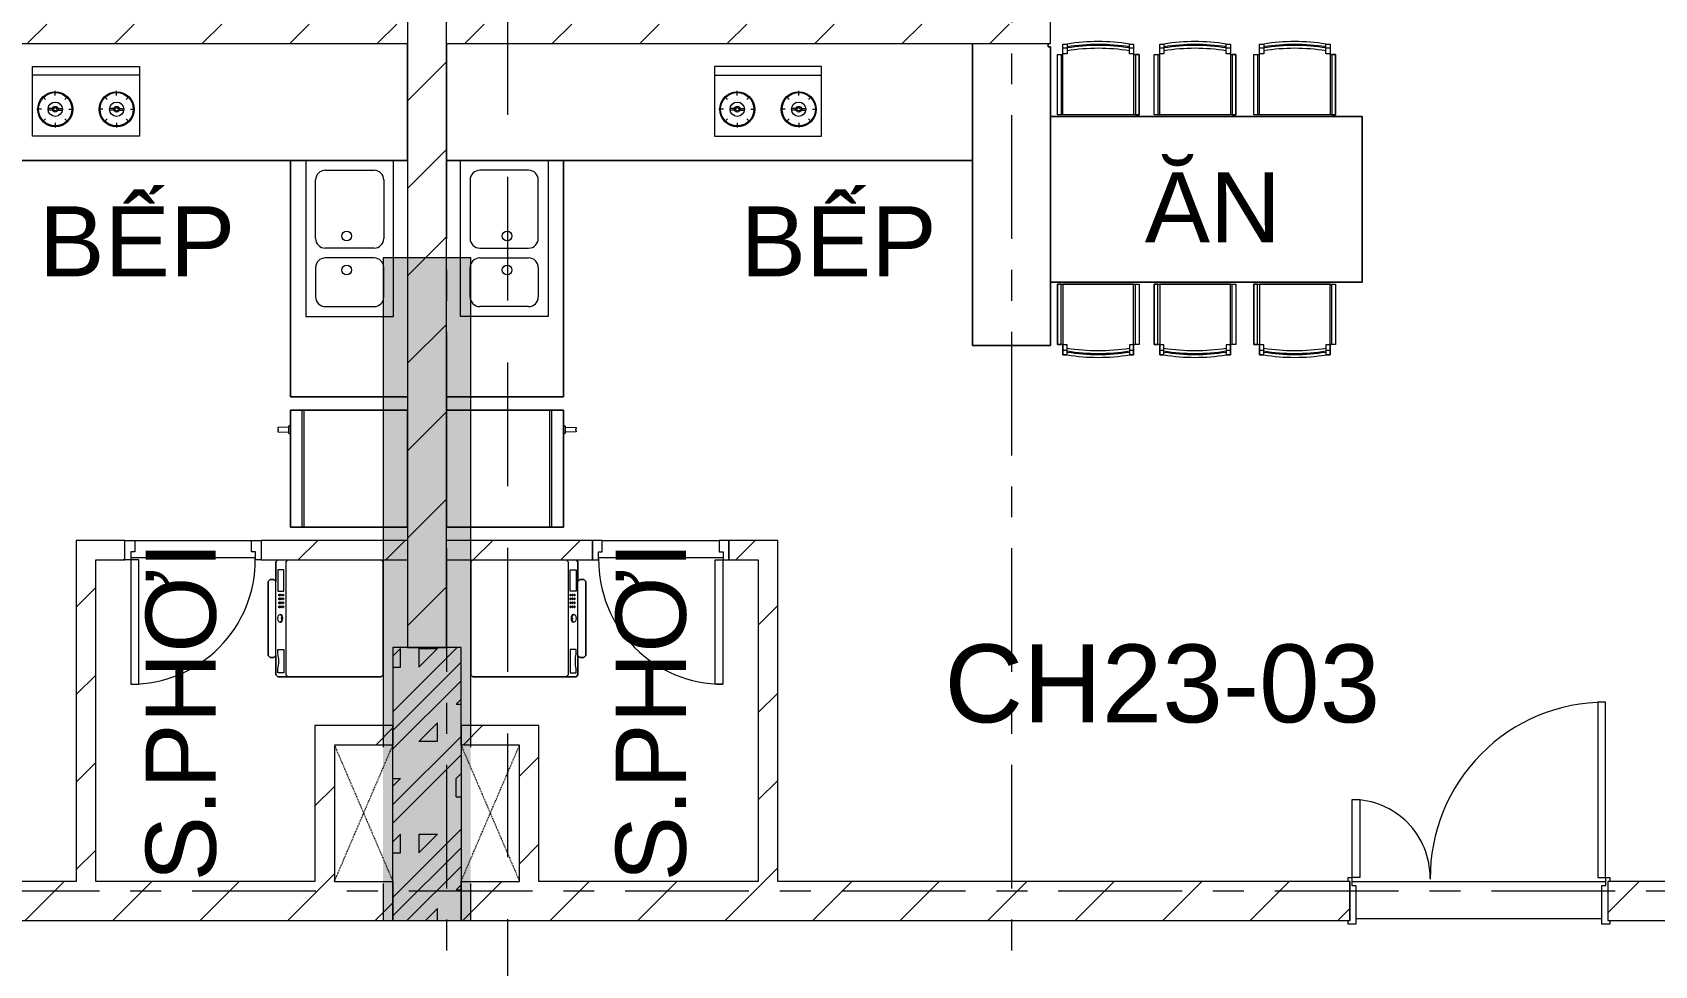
# Model space of a CAD drawing. Header units: millimetres. Extents: x -20144 to 117103, y -11426 to 48263.
# Drawn here: x 85876 to 94200, y 32568 to 37357 of the extents above; entities that cross this region are included whole.
import ezdxf

# ---------------------------------------------------------------- set-up
doc = ezdxf.new("R2010")
doc.units = ezdxf.units.MM
for name, pattern in [('Dash_2_', [6.35, 3.175, -3.175]), ('Grid Line', [22.225, 12.7, -3.175, 3.175, -3.175]), ('HIDDEN2', [4.7625, 3.175, -1.5875])]:
    doc.linetypes.add(name, pattern=pattern)
for name, color, linetype, lineweight in [('A-DETL-GENF', 31, 'Continuous', 5), ('A-DETL-GENF-HDLN', 161, 'Dash_2_', 5), ('CHU', 181, 'Continuous', 5), ('CUA', 31, 'Continuous', 9), ('HATCH-TUONG', 152, 'Continuous', 9), ('KI-HIEU-1', 151, 'Continuous', 9), ('NET CAT', 3, 'Continuous', 5), ('NET-CAT', 3, 'Continuous', 9), ('NET-THAY', 2, 'Continuous', 15), ('THIET BI', 44, 'Continuous', 5), ('TRUC', 225, 'Continuous', 5)]:
    doc.layers.add(name, color=color, linetype=linetype, lineweight=lineweight)
doc.styles.add('Arial_4', font='arial.ttf', dxfattribs={"height": 360})
doc.styles.add('Arial_5', font='arial.ttf', dxfattribs={"height": 400})
pattern_1 = [(45, (71000, 0), (-224.5064, 224.5064), [])]

# ---------------------------------------------------------------- blocks, each defined once
blk = doc.blocks.new('ALC1807-ASCENT PLAZA-KET CAU 1_rvt-1-MẶT BẰNG TẦNG 5 ĐẾN TẦNG 22')
at = {"layer": 'NET CAT'}
blk.add_hatch(color=7, dxfattribs=at).paths.add_polyline_path([(17125.5, 32799.9), (17125.5, 36199.9), (16675.5, 36199.9), (16675.5, 32799.9), (16730.1, 32799.9)], flags=0)
at = {"layer": 'NET CAT', "color": 90, "lineweight": 13}
for p, q in [((17125.5, 36199.9), (16675.5, 36199.9)), ((16675.5, 36199.9), (16675.5, 33689.9)), ((17125.5, 33689.9), (17125.5, 36199.9)), ((16675.5, 32989.9), (16675.5, 32799.9)), ((17125.5, 32799.9), (17125.5, 32989.9)), ((16675.5, 32799.9), (17125.5, 32799.9))]:
    blk.add_line(p, q, dxfattribs=at)
blk = doc.blocks.new('CUA WC - Type 1-374201-MẶT BẰNG TẦNG 23')
at = {"layer": 'CUA', "lineweight": 5}
for p, q in [((-248.5, -52.3), (-248.5, 47.7)), ((-248.5, 47.7), (-198.5, 47.7)), ((-198.5, 47.7), (-198.5, -11.3)), ((401.5, 47.7), (451.5, 47.7)), ((401.5, -11.3), (401.5, 47.7)), ((451.5, 47.7), (451.5, -52.3)), ((-218.5, -52.3), (-248.5, -52.3)), ((-218.5, -11.3), (-218.5, -52.3)), ((-198.5, -11.3), (-218.5, -11.3)), ((421.5, -11.3), (401.5, -11.3)), ((421.5, -52.3), (421.5, -11.3)), ((451.5, -52.3), (421.5, -52.3))]:
    blk.add_line(p, q, dxfattribs=at)
at = {"layer": 'CUA'}
for p, q in [((-177.5, -52.3), (-217.5, -52.3)), ((-217.5, -52.3), (-217.5, -690.3)), ((-177.5, -690.3), (-177.5, -52.3)), ((-217.5, -690.3), (-177.5, -690.3))]:
    blk.add_line(p, q, dxfattribs=at)
at = {"layer": 'CUA', "lineweight": 5}
blk.add_arc((-217.5, -52.3), 638, 270, 0.5, dxfattribs=at)
blk = doc.blocks.new('X-BEP - X-BEP-626359-MẶT BẰNG TẦNG 23')
at = {"layer": 'THIET BI'}
for p, q in [((0, -0.1), (0, -600)), ((0, -600), (0, -0.1)), ((2700, -600), (2700, -0.1)), ((2700, -0.1), (2700, -600)), ((775.5, -117.4), (1324.5, -117.4)), ((775.5, -475.7), (775.5, -117.4)), ((1324.5, -162.4), (775.5, -162.4)), ((1324.5, -117.4), (1324.5, -475.7)), ((892.3, -266.8), (892.3, -243.3)), ((1207.7, -266.8), (1207.7, -243.3)), ((842.7, -287.3), (826.1, -270.7)), ((878.1, -332.9), (855.6, -332.9)), ((906.4, -332.9), (928.9, -332.9)), ((941.9, -287.3), (958.5, -270.7)), ((1158.1, -287.3), (1141.5, -270.7)), ((1193.6, -332.9), (1171.1, -332.9)), ((1221.9, -332.9), (1244.4, -332.9)), ((1257.3, -287.3), (1273.9, -270.7)), ((822.1, -336.9), (798.7, -336.9)), ((842.7, -386.6), (826.1, -403.1)), ((878.1, -341), (855.6, -341)), ((892.3, -407.1), (892.3, -430.5)), ((906.4, -341), (928.9, -341)), ((941.9, -386.6), (958.5, -403.1)), ((962.5, -336.9), (985.9, -336.9)), ((1137.5, -336.9), (1114.1, -336.9)), ((1158.1, -386.6), (1141.5, -403.1)), ((1193.6, -341), (1171.1, -341)), ((1207.7, -407.1), (1207.7, -430.5)), ((1221.9, -341), (1244.4, -341)), ((1257.3, -386.6), (1273.9, -403.1)), ((1277.9, -336.9), (1301.3, -336.9)), ((1324.5, -475.7), (775.5, -475.7)), ((0, -600), (2700, -600)), ((2700, -600), (0, -600))]:
    blk.add_line(p, q, dxfattribs=at)
for centre, radius in [((892.3, -336.9), 90), ((1207.7, -336.9), 90), ((892.3, -336.9), 85.5), ((892.3, -336.9), 36.9), ((892.3, -336.9), 14.7), ((892.3, -336.9), 8.24), ((1207.7, -336.9), 85.5), ((1207.7, -336.9), 36.9), ((1207.7, -336.9), 14.7), ((1207.7, -336.9), 8.24)]:
    blk.add_circle(centre, radius, dxfattribs=at)
blk = doc.blocks.new('X-BEP - X-BEP-626360-MẶT BẰNG TẦNG 23')
at = {"layer": 'THIET BI'}
for p, q in [((0, 0), (0, -600)), ((0, -600), (0, 0)), ((1213.2, -600), (1213.2, 0)), ((1213.2, 0), (1213.2, -600)), ((0, -71.5), (0, -521.5)), ((800, -71.5), (0, -71.5)), ((800, -521.5), (800, -71.5)), ((100, -121.5), (400, -121.5)), ((700, -121.5), (550, -121.5)), ((50, -421.5), (50, -171.5)), ((450, -171.5), (450, -421.5)), ((500, -171.5), (500, -421.5)), ((750, -421.5), (750, -171.5)), ((400, -471.5), (100, -471.5)), ((550, -471.5), (700, -471.5)), ((0, -521.5), (800, -521.5)), ((0, -600), (1213.2, -600)), ((1213.2, -600), (0, -600))]:
    blk.add_line(p, q, dxfattribs=at)
for centre in [(387.5, -311.5), (562.5, -311.5)]:
    blk.add_circle(centre, 25, dxfattribs=at)
for centre, start, end in [((100, -171.5), 90, 180), ((400, -171.5), 360, 90), ((550, -171.5), 90, 180), ((700, -171.5), 360, 90), ((100, -421.5), 180, 270), ((400, -421.5), 270, 0), ((550, -421.5), 180, 270), ((700, -421.5), 270, 0)]:
    blk.add_arc(centre, 50, start, end, dxfattribs=at)
blk = doc.blocks.new('X-TU LANH - X-TU LANH-V77-MẶT BẰNG TẦNG 23')
at = {"layer": 'THIET BI'}
for p, q in [((300, 0), (-300, 0)), ((-300, 0), (-300, -600)), ((-300, -600), (-300, 0)), ((-300, 0), (300, 0)), ((300, -600), (300, 0)), ((300, 0), (300, -600)), ((300, -530), (-300, -530)), ((300, -540), (-300, -540)), ((-300, -600), (300, -600)), ((300, -600), (-300, -600)), ((-222.5, -600), (-217.5, -610)), ((-217.5, -610), (-182.5, -610)), ((-212.5, -610), (-210.5, -665)), ((-210.5, -665), (-205.2, -665)), ((-194.8, -665), (-189.5, -665)), ((-189.5, -665), (-187.5, -610)), ((-182.5, -610), (-177.5, -600))]:
    blk.add_line(p, q, dxfattribs=at)
blk.add_arc((-200, -667.2), 5.66, 22.40182, 157.59821, dxfattribs=at)
blk = doc.blocks.new('X-MAY GIAT - X-MAY GIAT-V92-MẶT BẰNG TẦNG 23')
at = {"layer": 'THIET BI'}
for p, q in [((-290, 0), (-300, -10)), ((-300, -10), (-290, 0)), ((290, 0), (-290, 0)), ((-290, 0), (290, 0)), ((300, -10), (290, 0)), ((290, 0), (300, -10)), ((300, -540), (300, -10)), ((300, -10), (300, -540)), ((-300, -490), (-290, -500)), ((290, -500), (300, -490)), ((-300, -540), (-290, -550)), ((-290, -550), (-300, -540)), ((-290, -500), (290, -500)), ((-290, -550), (-190, -550)), ((-190, -550), (-290, -550)), ((-250, -510), (-250, -540)), ((-140, -510), (-250, -510)), ((-250, -540), (-140, -540)), ((-190, -550), (-200, -560)), ((-200, -560), (-190, -550)), ((-200, -560), (-200, -580)), ((-200, -580), (-200, -560)), ((-200, -580), (-190, -590)), ((-190, -590), (-200, -580)), ((190, -550), (-190, -550)), ((-140, -540), (-140, -510)), ((-20, -530), (-20, -525)), ((0, -520), (0, -525)), ((20, -530), (20, -525)), ((160, -510), (280, -510)), ((160, -540), (160, -510)), ((180, -540), (160, -540)), ((200, -560), (190, -550)), ((190, -550), (290, -550)), ((190, -550), (200, -560)), ((290, -550), (190, -550)), ((190, -590), (200, -580)), ((200, -580), (190, -590)), ((200, -580), (200, -560)), ((200, -560), (200, -580)), ((280, -540), (260, -540)), ((280, -510), (280, -540)), ((290, -550), (300, -540)), ((300, -540), (290, -550)), ((-190, -590), (190, -590)), ((190, -590), (-190, -590))]:
    blk.add_line(p, q, dxfattribs=at)
blk.add_arc((220, -697.5), 162.5, 75.74997, 104.25003, dxfattribs=at)
for centre, major_axis in [((-120, -512.5), (5, 0)), ((-120, -522.5), (5, 0)), ((-120, -532.5), (5, 0)), ((-100, -512.5), (5, 0)), ((-100, -522.5), (5, 0)), ((-100, -532.5), (5, 0)), ((-80, -512.5), (5, 0)), ((-80, -522.5), (5, 0)), ((-80, -532.5), (5, 0)), ((-60, -512.5), (-5, 0)), ((-60, -522.5), (-5, 0)), ((-60, -532.5), (-5, 0)), ((0, -530), (-20, 0))]:
    blk.add_ellipse(centre, major_axis=major_axis, ratio=0.5, dxfattribs=at)
blk.add_ellipse((0, -525), major_axis=(-20, 0), ratio=0.5, start_param=3.141593, end_param=6.283185, dxfattribs=at)
blk = doc.blocks.new('CUA VAO CAN HO_0001 - Type 1-434610-MẶT BẰNG TẦNG 23')
at = {"layer": 'CUA', "lineweight": 5}
for p, q in [((-570, 97.7), (-570, 117.7)), ((-570, 117.7), (-530, 117.7)), ((-560, 97.7), (-570, 97.7)), ((-560, -102.3), (-560, 97.7)), ((-530, 117.7), (-530, -81.3)), ((733, 117.7), (773, 117.7)), ((733, -81.3), (733, 117.7)), ((763, 97.7), (763, -102.3)), ((773, 97.7), (763, 97.7)), ((773, 117.7), (773, 97.7)), ((-550, -81.3), (-550, -122.3)), ((-530, -81.3), (-550, -81.3)), ((753, -81.3), (733, -81.3)), ((753, -122.3), (753, -81.3)), ((-570, -102.3), (-560, -102.3)), ((-570, -122.3), (-570, -102.3)), ((-550, -122.3), (-570, -122.3)), ((773, -122.3), (753, -122.3)), ((763, -102.3), (773, -102.3)), ((773, -102.3), (773, -122.3))]:
    blk.add_line(p, q, dxfattribs=at)
at = {"layer": 'CUA'}
for p, q in [((-509, -122.3), (-549, -122.3)), ((-549, -122.3), (-549, -1022.3)), ((-509, -1022.3), (-509, -122.3)), ((712, -122.3), (752, -122.3)), ((712, -522.3), (712, -122.3)), ((752, -122.3), (752, -522.3)), ((752, -522.3), (712, -522.3)), ((-549, -1022.3), (-509, -1022.3))]:
    blk.add_line(p, q, dxfattribs=at)
at = {"layer": 'CUA', "lineweight": 5}
for centre, radius, start, end in [((-549, -122.3), 900, 270, 0.5), ((752, -122.3), 400, 179.5, 270)]:
    blk.add_arc(centre, radius, start, end, dxfattribs=at)
blk = doc.blocks.new('CUA WC - Type 1-374153-MẶT BẰNG TẦNG 23')
at = {"layer": 'CUA'}
for p, q in [((-217.5, 690.3), (-177.5, 690.3)), ((-217.5, 52.3), (-217.5, 690.3)), ((-177.5, 690.3), (-177.5, 52.3)), ((-177.5, 52.3), (-217.5, 52.3))]:
    blk.add_line(p, q, dxfattribs=at)
at = {"layer": 'CUA', "lineweight": 5}
for p, q in [((-218.5, 52.3), (-248.5, 52.3)), ((-248.5, 52.3), (-248.5, -47.7)), ((-218.5, 11.3), (-218.5, 52.3)), ((-198.5, 11.3), (-218.5, 11.3)), ((-198.5, -47.7), (-198.5, 11.3)), ((421.5, 11.3), (401.5, 11.3)), ((401.5, 11.3), (401.5, -47.7)), ((451.5, 52.3), (421.5, 52.3)), ((421.5, 52.3), (421.5, 11.3)), ((451.5, -47.7), (451.5, 52.3)), ((-248.5, -47.7), (-198.5, -47.7)), ((401.5, -47.7), (451.5, -47.7))]:
    blk.add_line(p, q, dxfattribs=at)
blk.add_arc((-217.5, 52.3), 638, 359.5, 90, dxfattribs=at)
blk = doc.blocks.new('X-BAN AN 4 GHE - X-BAN AN 4 GHE 2-V95-MẶT BẰNG TẦNG 23')
at = {"layer": 'THIET BI'}
for p, q in [((136.9, 1168.5), (165.2, 1168.5)), ((136.9, 860), (136.9, 1168.5)), ((136.9, 1168.5), (155.8, 1168.5)), ((136.9, 860), (136.9, 1168.5)), ((155.8, 1168.5), (155.8, 860)), ((165.2, 1222.7), (187, 1222.7)), ((165.2, 1168.5), (165.2, 1222.7)), ((165.2, 1222.7), (165.2, 860)), ((187, 1222.7), (165.2, 1222.7)), ((165.2, 1200.9), (187, 1200.9)), ((165.2, 1171.9), (187, 1171.9)), ((187, 1187.9), (187, 1222.7)), ((187, 1171.9), (187, 1187.9)), ((506.1, 1222.7), (527.9, 1222.7)), ((506.1, 1222.7), (506.1, 1187.9)), ((527.9, 1222.7), (506.1, 1222.7)), ((506.1, 1200.9), (527.9, 1200.9)), ((506.1, 1187.9), (506.1, 1171.9)), ((506.1, 1171.9), (527.9, 1171.9)), ((527.9, 1222.7), (527.9, 1168.5)), ((527.9, 860), (527.9, 1222.7)), ((527.9, 1168.5), (556.2, 1168.5)), ((537.3, 1168.5), (537.3, 860)), ((556.2, 1168.5), (537.3, 1168.5)), ((556.2, 1168.5), (556.2, 860)), ((556.2, 860), (556.2, 1168.5)), ((648.5, 860), (648.5, 1168.5)), ((648.5, 1168.5), (676.8, 1168.5)), ((648.5, 1168.5), (667.4, 1168.5)), ((648.5, 860), (648.5, 1168.5)), ((667.4, 1168.5), (667.4, 860)), ((676.8, 1222.7), (698.6, 1222.7)), ((676.8, 1168.5), (676.8, 1222.7)), ((676.8, 1222.7), (676.8, 860)), ((698.6, 1222.7), (676.8, 1222.7)), ((676.8, 1200.9), (698.6, 1200.9)), ((676.8, 1171.9), (698.6, 1171.9)), ((698.6, 1187.9), (698.6, 1222.7)), ((698.6, 1171.9), (698.6, 1187.9)), ((1017.7, 1222.7), (1039.5, 1222.7)), ((1017.7, 1222.7), (1017.7, 1187.9)), ((1039.5, 1222.7), (1017.7, 1222.7)), ((1017.7, 1200.9), (1039.5, 1200.9)), ((1017.7, 1187.9), (1017.7, 1171.9)), ((1017.7, 1171.9), (1039.5, 1171.9)), ((1039.5, 1222.7), (1039.5, 1168.5)), ((1039.5, 860), (1039.5, 1222.7)), ((1039.5, 1168.5), (1067.8, 1168.5)), ((1048.9, 1168.5), (1048.9, 860)), ((1067.8, 1168.5), (1048.9, 1168.5)), ((1067.8, 1168.5), (1067.8, 860)), ((1067.8, 860), (1067.8, 1168.5)), ((1145.3, 860), (1145.3, 1168.5)), ((1145.3, 1168.5), (1173.7, 1168.5)), ((1145.3, 1168.5), (1164.2, 1168.5)), ((1145.3, 860), (1145.3, 1168.5)), ((1164.2, 1168.5), (1164.2, 860)), ((1173.7, 1222.7), (1195.4, 1222.7)), ((1173.7, 1168.5), (1173.7, 1222.7)), ((1173.7, 1222.7), (1173.7, 860)), ((1195.4, 1222.7), (1173.7, 1222.7)), ((1173.7, 1200.9), (1195.4, 1200.9)), ((1173.7, 1171.9), (1195.4, 1171.9)), ((1195.4, 1187.9), (1195.4, 1222.7)), ((1195.4, 1171.9), (1195.4, 1187.9)), ((1514.6, 1222.7), (1536.3, 1222.7)), ((1514.6, 1222.7), (1514.6, 1187.9)), ((1536.3, 1222.7), (1514.6, 1222.7)), ((1514.6, 1200.9), (1536.3, 1200.9)), ((1514.6, 1187.9), (1514.6, 1171.9)), ((1514.6, 1171.9), (1536.3, 1171.9)), ((1536.3, 1222.7), (1536.3, 1168.5)), ((1536.3, 860), (1536.3, 1222.7)), ((1536.3, 1168.5), (1564.7, 1168.5)), ((1545.8, 1168.5), (1545.8, 860)), ((1564.7, 1168.5), (1545.8, 1168.5)), ((1564.7, 1168.5), (1564.7, 860)), ((1564.7, 860), (1564.7, 1168.5)), ((0, 850), (1600, 850)), ((0, 0), (0, 850)), ((1600, 850), (0, 850)), ((0, 850), (0, 0)), ((556.2, 860), (136.9, 860)), ((155.8, 860), (136.9, 860)), ((165.2, 860), (527.9, 860)), ((537.3, 860), (556.2, 860)), ((1067.8, 860), (648.5, 860)), ((667.4, 860), (648.5, 860)), ((676.8, 860), (1039.5, 860)), ((1048.9, 860), (1067.8, 860)), ((1564.7, 860), (1145.3, 860)), ((1164.2, 860), (1145.3, 860)), ((1173.7, 860), (1536.3, 860)), ((1545.8, 860), (1564.7, 860)), ((1600, 850), (1600, 0)), ((1600, 0), (1600, 850)), ((1600, 0), (0, 0)), ((0, 0), (1600, 0)), ((136.9, -10), (556.2, -10)), ((136.9, -318.5), (136.9, -10)), ((155.8, -10), (136.9, -10)), ((136.9, -10), (136.9, -318.5)), ((155.8, -318.5), (155.8, -10)), ((165.2, -10), (527.9, -10)), ((165.2, -372.7), (165.2, -10)), ((527.9, -10), (527.9, -372.7)), ((537.3, -10), (556.2, -10)), ((537.3, -318.5), (537.3, -10)), ((556.2, -10), (556.2, -318.5)), ((556.2, -10), (556.2, -318.5)), ((648.5, -10), (1067.8, -10)), ((648.5, -318.5), (648.5, -10)), ((667.4, -10), (648.5, -10)), ((648.5, -10), (648.5, -318.5)), ((667.4, -318.5), (667.4, -10)), ((676.8, -10), (1039.5, -10)), ((676.8, -372.7), (676.8, -10)), ((1039.5, -10), (1039.5, -372.7)), ((1048.9, -10), (1067.8, -10)), ((1048.9, -318.5), (1048.9, -10)), ((1067.8, -10), (1067.8, -318.5)), ((1067.8, -10), (1067.8, -318.5)), ((1145.3, -10), (1564.7, -10)), ((1145.3, -318.5), (1145.3, -10)), ((1145.3, -10), (1145.3, -318.5)), ((1164.2, -10), (1145.3, -10)), ((1164.2, -318.5), (1164.2, -10)), ((1173.7, -10), (1536.3, -10)), ((1173.7, -372.7), (1173.7, -10)), ((1536.3, -10), (1536.3, -372.7)), ((1545.8, -10), (1564.7, -10)), ((1545.8, -318.5), (1545.8, -10)), ((1564.7, -10), (1564.7, -318.5)), ((1564.7, -10), (1564.7, -318.5)), ((165.2, -318.5), (136.9, -318.5)), ((136.9, -318.5), (155.8, -318.5)), ((165.2, -372.7), (165.2, -318.5)), ((165.2, -321.9), (187, -321.9)), ((187, -321.9), (187, -337.9)), ((506.1, -321.9), (527.9, -321.9)), ((506.1, -337.9), (506.1, -321.9)), ((527.9, -318.5), (527.9, -372.7)), ((556.2, -318.5), (527.9, -318.5)), ((556.2, -318.5), (537.3, -318.5)), ((676.8, -318.5), (648.5, -318.5)), ((648.5, -318.5), (667.4, -318.5)), ((676.8, -372.7), (676.8, -318.5)), ((676.8, -321.9), (698.6, -321.9)), ((698.6, -321.9), (698.6, -337.9)), ((1017.7, -321.9), (1039.5, -321.9)), ((1017.7, -337.9), (1017.7, -321.9)), ((1039.5, -318.5), (1039.5, -372.7)), ((1067.8, -318.5), (1039.5, -318.5)), ((1067.8, -318.5), (1048.9, -318.5)), ((1173.7, -318.5), (1145.3, -318.5)), ((1145.3, -318.5), (1164.2, -318.5)), ((1173.7, -372.7), (1173.7, -318.5)), ((1173.7, -321.9), (1195.4, -321.9)), ((1195.4, -321.9), (1195.4, -337.9)), ((1514.6, -321.9), (1536.3, -321.9)), ((1514.6, -337.9), (1514.6, -321.9)), ((1536.3, -318.5), (1536.3, -372.7)), ((1564.7, -318.5), (1536.3, -318.5)), ((1564.7, -318.5), (1545.8, -318.5)), ((165.2, -350.9), (187, -350.9)), ((187, -372.7), (165.2, -372.7)), ((187, -372.7), (165.2, -372.7)), ((187, -337.9), (187, -372.7)), ((506.1, -372.7), (506.1, -337.9)), ((506.1, -350.9), (527.9, -350.9)), ((527.9, -372.7), (506.1, -372.7)), ((527.9, -372.7), (506.1, -372.7)), ((676.8, -350.9), (698.6, -350.9)), ((698.6, -372.7), (676.8, -372.7)), ((698.6, -372.7), (676.8, -372.7)), ((698.6, -337.9), (698.6, -372.7)), ((1017.7, -372.7), (1017.7, -337.9)), ((1017.7, -350.9), (1039.5, -350.9)), ((1039.5, -372.7), (1017.7, -372.7)), ((1039.5, -372.7), (1017.7, -372.7)), ((1173.7, -350.9), (1195.4, -350.9)), ((1195.4, -372.7), (1173.7, -372.7)), ((1195.4, -372.7), (1173.7, -372.7)), ((1195.4, -337.9), (1195.4, -372.7)), ((1514.6, -372.7), (1514.6, -337.9)), ((1514.6, -350.9), (1536.3, -350.9)), ((1536.3, -372.7), (1514.6, -372.7)), ((1536.3, -372.7), (1514.6, -372.7))]:
    blk.add_line(p, q, dxfattribs=at)
for centre, radius, start, end in [((346.5, 221.9), 1013.4, 80.94073, 99.05927), ((346.5, 221.9), 1013.4, 80.94073, 99.05927), ((346.5, 221.9), 998.9, 80.80804, 99.19196), ((346.5, 201.8), 1013.4, 80.94073, 99.05927), ((346.5, 201.8), 998.9, 80.80804, 99.19196), ((858.1, 221.9), 1013.4, 80.94073, 99.05927), ((858.1, 221.9), 1013.4, 80.94073, 99.05927), ((858.1, 221.9), 998.9, 80.80804, 99.19196), ((858.1, 201.8), 1013.4, 80.94073, 99.05927), ((858.1, 201.8), 998.9, 80.80804, 99.19196), ((1355, 221.9), 1013.4, 80.94073, 99.05927), ((1355, 221.9), 1013.4, 80.94073, 99.05927), ((1355, 221.9), 998.9, 80.80804, 99.19196), ((1355, 201.8), 1013.4, 80.94073, 99.05927), ((1355, 201.8), 998.9, 80.80804, 99.19196), ((346.5, 648.2), 998.9, 260.80804, 279.19196), ((346.5, 648.2), 1013.4, 260.94073, 279.05927), ((346.5, 628.1), 998.9, 260.80804, 279.19196), ((346.5, 628.1), 1013.4, 260.94073, 279.05927), ((346.5, 628.1), 1013.4, 260.94073, 279.05927), ((858.1, 648.2), 998.9, 260.80804, 279.19196), ((858.1, 648.2), 1013.4, 260.94073, 279.05927), ((858.1, 628.1), 998.9, 260.80804, 279.19196), ((858.1, 628.1), 1013.4, 260.94073, 279.05927), ((858.1, 628.1), 1013.4, 260.94073, 279.05927), ((1355, 648.2), 998.9, 260.80804, 279.19196), ((1355, 648.2), 1013.4, 260.94073, 279.05927), ((1355, 628.1), 998.9, 260.80804, 279.19196), ((1355, 628.1), 1013.4, 260.94073, 279.05927), ((1355, 628.1), 1013.4, 260.94073, 279.05927)]:
    blk.add_arc(centre, radius, start, end, dxfattribs=at)
blk = doc.blocks.new('X-BEP - X-BEP-629880-MẶT BẰNG TẦNG 23')
at = {"layer": 'THIET BI'}
for p, q in [((0, 600), (2700, 600)), ((0, 0.1), (0, 600)), ((0, 600), (0, 0.1)), ((2700, 600), (0, 600)), ((2700, 600), (2700, 0.1)), ((2700, 0.1), (2700, 600)), ((775.5, 475.7), (775.5, 117.4)), ((1324.5, 475.7), (775.5, 475.7)), ((892.3, 407.1), (892.3, 430.5)), ((1207.7, 407.1), (1207.7, 430.5)), ((1324.5, 117.4), (1324.5, 475.7)), ((822.1, 336.9), (798.7, 336.9)), ((842.7, 386.6), (826.1, 403.1)), ((878.1, 341), (855.6, 341)), ((906.4, 341), (928.9, 341)), ((941.9, 386.6), (958.5, 403.1)), ((962.5, 336.9), (985.9, 336.9)), ((1137.5, 336.9), (1114.1, 336.9)), ((1158.1, 386.6), (1141.5, 403.1)), ((1193.6, 341), (1171.1, 341)), ((1221.9, 341), (1244.4, 341)), ((1257.3, 386.6), (1273.9, 403.1)), ((1277.9, 336.9), (1301.3, 336.9)), ((842.7, 287.3), (826.1, 270.7)), ((878.1, 332.9), (855.6, 332.9)), ((892.3, 266.8), (892.3, 243.3)), ((906.4, 332.9), (928.9, 332.9)), ((941.9, 287.3), (958.5, 270.7)), ((1158.1, 287.3), (1141.5, 270.7)), ((1193.6, 332.9), (1171.1, 332.9)), ((1207.7, 266.8), (1207.7, 243.3)), ((1221.9, 332.9), (1244.4, 332.9)), ((1257.3, 287.3), (1273.9, 270.7)), ((1324.5, 162.4), (775.5, 162.4)), ((775.5, 117.4), (1324.5, 117.4))]:
    blk.add_line(p, q, dxfattribs=at)
for centre, radius in [((892.3, 336.9), 90), ((892.3, 336.9), 85.5), ((1207.7, 336.9), 90), ((1207.7, 336.9), 85.5), ((892.3, 336.9), 36.9), ((892.3, 336.9), 14.7), ((892.3, 336.9), 8.24), ((1207.7, 336.9), 36.9), ((1207.7, 336.9), 14.7), ((1207.7, 336.9), 8.24)]:
    blk.add_circle(centre, radius, dxfattribs=at)
blk = doc.blocks.new('X-BEP - X-BEP-629881-MẶT BẰNG TẦNG 23')
at = {"layer": 'THIET BI'}
for p, q in [((0, 600), (1213.2, 600)), ((0, 0), (0, 600)), ((0, 600), (0, 0)), ((1213.2, 600), (0, 600)), ((1213.2, 600), (1213.2, 0)), ((1213.2, 0), (1213.2, 600)), ((0, 521.5), (800, 521.5)), ((0, 71.5), (0, 521.5)), ((800, 521.5), (800, 71.5)), ((50, 421.5), (50, 171.5)), ((400, 471.5), (100, 471.5)), ((450, 171.5), (450, 421.5)), ((500, 171.5), (500, 421.5)), ((550, 471.5), (700, 471.5)), ((750, 421.5), (750, 171.5)), ((100, 121.5), (400, 121.5)), ((700, 121.5), (550, 121.5)), ((800, 71.5), (0, 71.5))]:
    blk.add_line(p, q, dxfattribs=at)
for centre in [(387.5, 311.5), (562.5, 311.5)]:
    blk.add_circle(centre, 25, dxfattribs=at)
for centre, start, end in [((100, 421.5), 90, 180), ((400, 421.5), 360, 90), ((550, 421.5), 90, 180), ((700, 421.5), 360, 90), ((100, 171.5), 180, 270), ((400, 171.5), 270, 0), ((550, 171.5), 180, 270), ((700, 171.5), 270, 0)]:
    blk.add_arc(centre, 50, start, end, dxfattribs=at)
blk = doc.blocks.new('X-BAR - X-BAR-629882-MẶT BẰNG TẦNG 23')
at = {"layer": 'THIET BI'}
for p, q in [((-400, 1550), (0, 1550)), ((-400, 17.3), (-400, 1550)), ((0, 1550), (-400, 1550)), ((-400, 1550), (-400, 17.3)), ((0, 1550), (0, 0.1)), ((0, 0.1), (0, 1550)), ((-387.3, 17.3), (-400, 17.3)), ((-400, 17.3), (-387.3, 17.3)), ((-387.3, 0.1), (-387.3, 17.3)), ((-387.3, 17.3), (-387.3, 0.1))]:
    blk.add_line(p, q, dxfattribs=at)
blk = doc.blocks.new('X-TU LANH - X-TU LANH-629884-MẶT BẰNG TẦNG 23')
at = {"layer": 'THIET BI'}
for p, q in [((-300, 600), (300, 600)), ((-300, 0), (-300, 600)), ((-300, 600), (-300, 0)), ((300, 600), (-300, 600)), ((-222.5, 600), (-217.5, 610)), ((-217.5, 610), (-182.5, 610)), ((-212.5, 610), (-210.5, 665)), ((-210.5, 665), (-205.2, 665)), ((-194.8, 665), (-189.5, 665)), ((-189.5, 665), (-187.5, 610)), ((-182.5, 610), (-177.5, 600)), ((300, 600), (300, 0)), ((300, 0), (300, 600)), ((300, 540), (-300, 540)), ((300, 530), (-300, 530)), ((300, 0), (-300, 0)), ((-300, 0), (300, 0))]:
    blk.add_line(p, q, dxfattribs=at)
blk.add_arc((-200, 667.2), 5.66, 202.40179, 337.59818, dxfattribs=at)
blk = doc.blocks.new('X-MAY GIAT - X-MAY GIAT-629885-MẶT BẰNG TẦNG 23')
at = {"layer": 'THIET BI'}
for p, q in [((-200, 580), (-190, 590)), ((-190, 590), (-200, 580)), ((-190, 590), (190, 590)), ((190, 590), (-190, 590)), ((190, 590), (200, 580)), ((200, 580), (190, 590)), ((-300, 540), (-290, 550)), ((-290, 550), (-300, 540)), ((-300, 490), (-290, 500)), ((-290, 550), (-190, 550)), ((-190, 550), (-290, 550)), ((-290, 500), (290, 500)), ((-250, 510), (-250, 540)), ((-250, 540), (-140, 540)), ((-140, 510), (-250, 510)), ((-200, 560), (-200, 580)), ((-200, 580), (-200, 560)), ((-190, 550), (-200, 560)), ((-200, 560), (-190, 550)), ((190, 550), (-190, 550)), ((-140, 540), (-140, 510)), ((-20, 530), (-20, 525)), ((0, 520), (0, 525)), ((20, 530), (20, 525)), ((160, 540), (160, 510)), ((180, 540), (160, 540)), ((160, 510), (280, 510)), ((200, 560), (190, 550)), ((190, 550), (200, 560)), ((190, 550), (290, 550)), ((290, 550), (190, 550)), ((200, 580), (200, 560)), ((200, 560), (200, 580)), ((280, 540), (260, 540)), ((280, 510), (280, 540)), ((290, 550), (300, 540)), ((300, 540), (290, 550)), ((290, 500), (300, 490)), ((300, 540), (300, 10)), ((300, 10), (300, 540)), ((-290, 0), (-300, 10)), ((-300, 10), (-290, 0)), ((290, 0), (-290, 0)), ((-290, 0), (290, 0)), ((300, 10), (290, 0)), ((290, 0), (300, 10))]:
    blk.add_line(p, q, dxfattribs=at)
blk.add_arc((220, 697.5), 162.5, 255.74997, 284.25003, dxfattribs=at)
for centre, major_axis in [((-120, 532.5), (5, 0)), ((-120, 522.5), (5, 0)), ((-120, 512.5), (5, 0)), ((-100, 532.5), (5, 0)), ((-100, 522.5), (5, 0)), ((-100, 512.5), (5, 0)), ((-80, 532.5), (5, 0)), ((-80, 522.5), (5, 0)), ((-80, 512.5), (5, 0)), ((-60, 532.5), (5, 0)), ((-60, 522.5), (5, 0)), ((-60, 512.5), (5, 0)), ((0, 530), (20, 0))]:
    blk.add_ellipse(centre, major_axis=major_axis, ratio=0.5, dxfattribs=at)
blk.add_ellipse((0, 525), major_axis=(20, 0), ratio=0.5, start_param=3.141593, end_param=6.283185, dxfattribs=at)
blk = doc.blocks.new('Family2 - Family1 2-691650-MẶT BẰNG TẦNG 23')
at = {"layer": 'A-DETL-GENF'}
for p, q in [((300, 700), (0, 700)), ((0, 700), (0, 0)), ((300, 0), (300, 700)), ((0, 0), (300, 0))]:
    blk.add_line(p, q, dxfattribs=at)
at = {"layer": 'A-DETL-GENF-HDLN'}
for p, q in [((0, 700), (300, 0.8)), ((0, 0), (300, 699.2))]:
    blk.add_line(p, q, dxfattribs=at)

msp = doc.modelspace()

# ---------------------------------------------------------------- hatches: boundary and pattern name
at = {"layer": 'HATCH-TUONG', "lineweight": 5}
h = msp.add_hatch(dxfattribs=at)
h.set_pattern_fill('FP_4', color=256, style=0, pattern_type=2)
h.set_pattern_definition(pattern_1)
h.paths.add_polyline_path([(87831.4, 34199.9), (88000.5, 34199.9), (88000.5, 41100), (87800.5, 41100), (87800.5, 34199.9)], flags=0)
h = msp.add_hatch(dxfattribs=at)
h.set_pattern_fill('FP_4', color=256, style=0, pattern_type=2)
h.set_pattern_definition(pattern_1)
h.paths.add_polyline_path([(88000.5, 34199.9), (88000.5, 41100), (87800.5, 41100), (87800.5, 34199.9), (87831.4, 34199.9)], flags=0)
h = msp.add_hatch(dxfattribs=at)
h.set_pattern_fill('FP_4', color=256, style=0, pattern_type=2)
h.set_pattern_definition(pattern_1)
h.paths.add_polyline_path([(91100.5, 37299.9), (91100.5, 37449.9), (91000.5, 37449.9), (91000.5, 37299.9)], flags=0)
h.paths.add_polyline_path([(91100.5, 38349.9), (91100.5, 41099.9), (91000.5, 41099.9), (91000.5, 38349.9)], flags=0)
h = msp.add_hatch(dxfattribs=at)
h.set_pattern_fill('FP_4', color=256, style=0, pattern_type=2)
h.set_pattern_definition(pattern_1)
h.paths.add_polyline_path([(84800.5, 37299.9), (87800.5, 37299.9), (87800.5, 37399.9), (84800.5, 37399.9)], flags=0)
h = msp.add_hatch(dxfattribs=at)
h.set_pattern_fill('FP_4', color=256, style=0, pattern_type=2)
h.set_pattern_definition(pattern_1)
h.paths.add_polyline_path([(91000.5, 37299.9), (91000.5, 37399.9), (88000.5, 37399.9), (88000.5, 37299.9), (90899.3, 37299.9)], flags=0)
h = msp.add_hatch(dxfattribs=at)
h.set_pattern_fill('FP_4', color=256, style=0, pattern_type=2)
h.set_pattern_definition(pattern_1)
h.paths.add_polyline_path([(86100.5, 32999.9), (86200.5, 32999.9), (86200.5, 34749.9), (86100.5, 34749.9), (86100.5, 34052.6)], flags=0)
h = msp.add_hatch(dxfattribs=at)
h.set_pattern_fill('FP_4', color=256, style=0, pattern_type=2)
h.set_pattern_definition(pattern_1)
h.paths.add_polyline_path([(86200.5, 34649.9), (86350.5, 34649.9), (86350.5, 34749.9), (86200.5, 34749.9)], flags=0)
h.paths.add_polyline_path([(87050.5, 34649.9), (87800.5, 34649.9), (87800.5, 34749.9), (87050.5, 34749.9)], flags=0)
h = msp.add_hatch(dxfattribs=at)
h.set_pattern_fill('FP_4', color=256, style=0, pattern_type=2)
h.set_pattern_definition(pattern_1)
h.paths.add_polyline_path([(89600.5, 34649.9), (89600.5, 34749.9), (89450.5, 34749.9), (89450.5, 34649.9)], flags=0)
h.paths.add_polyline_path([(88750.5, 34649.9), (88750.5, 34749.9), (88000.5, 34749.9), (88000.5, 34649.9)], flags=0)
h = msp.add_hatch(dxfattribs=at)
h.set_pattern_fill('FP_4', color=256, style=0, pattern_type=2)
h.set_pattern_definition(pattern_1)
h.paths.add_polyline_path([(89700.5, 32999.9), (89700.5, 34749.9), (89600.5, 34749.9), (89600.5, 32999.9)], flags=0)
h = msp.add_hatch(dxfattribs=at)
h.set_pattern_fill('FP_4', color=256, style=0, pattern_type=2)
h.set_pattern_definition(pattern_1)
h.paths.add_polyline_path([(87425.5, 32999.9), (87425.5, 33799.9), (87325.5, 33799.9), (87325.5, 32999.9)], flags=0)
h = msp.add_hatch(dxfattribs=at)
h.set_pattern_fill('FP_4', color=256, style=0, pattern_type=2)
h.set_pattern_definition(pattern_1)
h.paths.add_polyline_path([(87425.5, 33699.9), (87725.4, 33699.9), (87725.4, 33799.9), (87425.5, 33799.9)], flags=0)
h = msp.add_hatch(dxfattribs=at)
h.set_pattern_fill('FP_4', color=256, style=0, pattern_type=2)
h.set_pattern_definition(pattern_1)
h.paths.add_polyline_path([(88375.5, 33699.9), (88375.5, 33799.9), (88075.6, 33799.9), (88075.6, 33699.9)], flags=0)
h = msp.add_hatch(dxfattribs=at)
h.set_pattern_fill('FP_4', color=256, style=0, pattern_type=2)
h.set_pattern_definition(pattern_1)
h.paths.add_polyline_path([(88475.5, 32999.9), (88475.5, 33799.9), (88375.5, 33799.9), (88375.5, 32999.9)], flags=0)
h = msp.add_hatch(dxfattribs=at)
h.set_pattern_fill('FP_4', color=256, style=0, pattern_type=2)
h.set_pattern_definition(pattern_1)
h.paths.add_polyline_path([(81400.5, 32799.9), (81840.5, 32799.9), (81840.5, 32999.9), (81400.5, 32999.9)], flags=0)
h.paths.add_polyline_path([(83163.5, 32799.9), (87725.4, 32799.9), (87725.4, 32999.9), (83163.5, 32999.9)], flags=0)
h = msp.add_hatch(dxfattribs=at)
h.set_pattern_fill('FP_4', color=256, style=0, pattern_type=2)
h.set_pattern_definition(pattern_1)
h.paths.add_polyline_path([(94400.5, 32799.9), (94400.5, 32999.9), (93960.6, 32999.9), (93960.6, 32799.9), (93967.1, 32799.9)], flags=0)
h.paths.add_polyline_path([(92637.6, 32799.9), (92637.6, 32999.9), (88075.6, 32999.9), (88075.6, 32799.9), (91921.9, 32799.9)], flags=0)
at = {"layer": 'NET CAT'}
h = msp.add_hatch(dxfattribs=at)
h.set_pattern_fill('FP_1', color=256, style=0, pattern_type=2)
h.set_pattern_definition([(45, (71095.25, 0), (-476.246, 476.246), []), (45, (71190.5, 0), (-476.246, 476.246), []), (45, (71000, 0), (-476.246, 476.246), []), (45, (71476.25, 0), (-476.246, 476.246), []), (45, (71571.5, 0), (-476.246, 476.246), []), (0, (71381, 95.25), (0, 952.5), [95.25, -857.25]), (0, (71476.25, 190.5), (0, 952.5), [95.25, -857.25]), (45, (71381, 95.25), (0, 952.491), [134.683, -1212.342]), (45, (71476.25, 95.25), (0, 952.491), [134.683, -1212.342]), (0, (71381, 95.25), (0, 952.5), [95.25, -857.25]), (90, (70904.75, 95.25), (-952.5, 6e-14), [95.25, -857.25]), (90, (71000, 95.25), (-952.5, 6e-14), [190.5, -762]), (45, (70904.75, 190.5), (0, 952.491), [134.683, -1212.342]), (90, (71762, 381), (-952.5, 6e-14), [95.25, -857.25]), (0, (71666.75, 381), (0, 952.5), [95.25, -857.25]), (45, (71666.75, 381), (0, 952.491), [134.683, -1212.342]), (0, (71857.25, 95.25), (0, 952.5), [95.25, -857.25]), (0, (71857.25, 571.5), (0, 952.5), [95.25, -857.25]), (90, (72047.75, 666.75), (-952.5, 6e-14), [95.25, -857.25]), (45, (71857.25, 571.5), (0, 952.491), [269.367, -1077.66]), (45, (71952.5, 571.5), (0, 952.491), [134.683, -1212.342]), (45, (72143, 762), (0, 952.491), [134.683, -1212.342]), (0, (72143, 857.25), (0, 952.5), [95.25, -857.25]), (90, (72143, 762), (-952.5, 6e-14), [95.25, -857.25]), (0, (71476.25, 762), (0, 952.5), [95.25, -857.25]), (0, (71666.75, 857.25), (0, 952.5), [95.25, -857.25]), (90, (71571.5, 762), (-952.5, 6e-14), [95.25, -857.25]), (90, (71666.75, 762), (-952.5, 6e-14), [95.25, -857.25]), (45, (71476.25, 762), (0, 952.491), [134.684, -1212.342]), (45, (71666.75, 762), (0, 952.491), [134.684, -1212.342]), (135, (71119, 214.8), (-952.491, 6e-14), [134.683, -1212.342]), (135, (71238.1, 333.4), (-952.491, 6e-14), [134.683, -1212.342]), (135, (71309.56, 404.8), (-952.491, 6e-14), [134.683, -1212.342]), (135, (71333.4, 428.6), (-952.491, 6e-14), [134.683, -1212.342]), (135, (71381, 476.25), (-952.491, 6e-14), [134.684, -1212.342]), (135, (71404.8, 500.06), (-952.491, 6e-14), [134.683, -1212.342]), (135, (71476.25, 571.5), (-952.491, 6e-14), [134.684, -1212.342]), (135, (71523.9, 619.1), (-952.491, 6e-14), [134.684, -1212.342]), (45, (71119, 214.8), (0, 952.491), [95.25, -1251.775]), (45, (71238.1, 333.4), (0, 952.491), [67.36, -1279.665]), (45, (71404.8, 500.06), (0, 952.491), [67.36, -1279.665]), (45, (71309.56, 595.3), (0, 952.491), [67.36, -1279.665]), (45, (71476.25, 571.5), (0, 952.491), [67.36, -1279.665]), (45, (71381, 666.75), (0, 952.491), [67.36, -1279.665]), (0, (71024.2, 309.5), (0, 952.5), [190.043, -762.457]), (0, (71238.1, 523.9), (0, 952.5), [95.25, -857.25])])
h.paths.add_polyline_path([(87831.4, 32799.9), (88075.5, 32799.9), (88075.5, 34199.9), (87725.5, 34199.9), (87725.5, 32799.9)], flags=0)

# ---------------------------------------------------------------- linework, layer by layer
at = {"layer": 'KI-HIEU-1', "linetype": 'HIDDEN2', "ltscale": 200}
msp.add_line((88315.5, -7833.5), (88315.5, 45196.8), dxfattribs=at)
at = {"layer": 'NET CAT', "lineweight": 13}
for p, q in [((88075.5, 34199.9), (87725.5, 34199.9)), ((87725.5, 34199.9), (87725.5, 33699.9)), ((88075.5, 33699.9), (88075.5, 34199.9)), ((87725.5, 32999.9), (87725.5, 32799.9)), ((88075.5, 32799.9), (88075.5, 32999.9)), ((87725.5, 32799.9), (88075.5, 32799.9))]:
    msp.add_line(p, q, dxfattribs=at)
at = {"layer": 'NET-CAT', "lineweight": 15}
for p, q in [((87800.5, 41100), (87800.5, 34199.9)), ((88000.5, 34199.9), (88000.5, 41100)), ((91100.5, 37299.9), (91100.5, 37449.9)), ((84800.5, 37299.9), (87800.5, 37299.9)), ((87800.5, 37299.9), (87800.5, 34749.9)), ((88000.5, 34749.9), (88000.5, 37299.9)), ((88000.5, 37299.9), (91000.5, 37299.9)), ((91000.5, 37299.9), (91100.5, 37299.9)), ((86200.5, 34749.9), (86100.5, 34749.9)), ((86100.5, 34749.9), (86100.5, 32999.9)), ((86350.5, 34749.9), (86200.5, 34749.9)), ((86350.5, 34649.9), (86350.5, 34749.9)), ((87800.5, 34749.9), (87050.5, 34749.9)), ((87050.5, 34749.9), (87050.5, 34649.9)), ((88750.5, 34749.9), (88000.5, 34749.9)), ((88750.5, 34649.9), (88750.5, 34749.9)), ((89600.5, 34749.9), (89450.5, 34749.9)), ((89450.5, 34749.9), (89450.5, 34649.9)), ((89700.5, 34749.9), (89600.5, 34749.9)), ((89700.5, 32999.9), (89700.5, 34749.9)), ((86200.5, 32999.9), (86200.5, 34649.9)), ((86200.5, 34649.9), (86350.5, 34649.9)), ((87050.5, 34649.9), (87800.5, 34649.9)), ((87800.5, 34649.9), (87800.5, 34199.9)), ((88000.5, 34199.9), (88000.5, 34649.9)), ((88000.5, 34649.9), (88750.5, 34649.9)), ((89450.5, 34649.9), (89600.5, 34649.9)), ((89600.5, 34649.9), (89600.5, 32999.9)), ((87800.5, 34199.9), (88000.5, 34199.9)), ((87800.5, 34199.9), (88000.5, 34199.9)), ((87425.5, 33799.9), (87325.5, 33799.9)), ((87325.5, 33799.9), (87325.5, 32999.9)), ((87725.4, 33799.9), (87425.5, 33799.9)), ((87725.4, 33699.9), (87725.4, 33799.9)), ((88375.5, 33799.9), (88075.6, 33799.9)), ((88075.6, 33799.9), (88075.6, 33699.9)), ((88475.5, 33799.9), (88375.5, 33799.9)), ((88475.5, 32999.9), (88475.5, 33799.9)), ((86100.5, 32999.9), (83163.5, 32999.9)), ((87325.5, 32999.9), (86200.5, 32999.9)), ((87725.4, 32799.9), (87725.4, 32999.9)), ((88075.6, 32999.9), (88075.6, 32799.9)), ((89600.5, 32999.9), (88475.5, 32999.9)), ((92637.6, 32999.9), (89700.5, 32999.9)), ((92637.6, 32799.9), (92637.6, 32999.9)), ((94300.5, 32999.9), (93960.6, 32999.9)), ((93960.6, 32999.9), (93960.6, 32799.9)), ((83163.5, 32799.9), (87725.4, 32799.9)), ((88075.6, 32799.9), (92637.6, 32799.9)), ((93960.6, 32799.9), (94400.5, 32799.9))]:
    msp.add_line(p, q, dxfattribs=at)
at = {"layer": 'NET-THAY', "lineweight": 9}
for p, q in [((86400.5, 34749.9), (87000.5, 34749.9)), ((88800.5, 34749.9), (89400.5, 34749.9)), ((87020.5, 34660), (86380.5, 34660)), ((89420.5, 34660), (88780.5, 34660)), ((92647.6, 32999.9), (93950.6, 32999.9)), ((93930.6, 32807.6), (92667.6, 32807.6))]:
    msp.add_line(p, q, dxfattribs=at)
at = {"layer": 'TRUC', "linetype": 'Grid Line', "ltscale": 50}
for p, q in [((88000.5, 43599.9), (88000.5, -4500.1)), ((90900.5, 43599.9), (90900.5, -4500.1)), ((114000.5, 32949.9), (58907.6, 32949.9))]:
    msp.add_line(p, q, dxfattribs=at)

# ---------------------------------------------------------------- block references
at = {"lineweight": 5}
for name, p in [('ALC1807-ASCENT PLAZA-KET CAU 1_rvt-1-MẶT BẰNG TẦNG 5 ĐẾN TẦNG 22', (71000, -0.1)), ('Family2 - Family1 2-691650-MẶT BẰNG TẦNG 23', (87425.5, 32999.9)), ('Family2 - Family1 2-691650-MẶT BẰNG TẦNG 23', (88075.5, 32999.9))]:
    msp.add_blockref(name, p, dxfattribs=at)
at = {"lineweight": 9}
for name, p in [('X-BEP - X-BEP-626359-MẶT BẰNG TẦNG 23', (85100.5, 37300)), ('CUA WC - Type 1-374201-MẶT BẰNG TẦNG 23', (86599.1, 34702.2))]:
    msp.add_blockref(name, p, dxfattribs=at)
for name, p, rotation in [('X-BEP - X-BEP-629880-MẶT BẰNG TẦNG 23', (90700.6, 37300), 180), ('X-BAR - X-BAR-629882-MẶT BẰNG TẦNG 23', (90700.6, 37300), 180), ('X-BAN AN 4 GHE - X-BAN AN 4 GHE 2-V95-MẶT BẰNG TẦNG 23', (92700.6, 36925), 180), ('X-BEP - X-BEP-626360-MẶT BẰNG TẦNG 23', (87800.5, 36700), 270), ('X-BEP - X-BEP-629881-MẶT BẰNG TẦNG 23', (88000.5, 36700), 270), ('X-TU LANH - X-TU LANH-V77-MẶT BẰNG TẦNG 23', (87800.5, 35118.4), 270), ('X-TU LANH - X-TU LANH-629884-MẶT BẰNG TẦNG 23', (88000.6, 35118.4), 270), ('CUA WC - Type 1-374153-MẶT BẰNG TẦNG 23', (89202, 34702.2), 180), ('X-MAY GIAT - X-MAY GIAT-V92-MẶT BẰNG TẦNG 23', (87675.5, 34349.9), 270), ('X-MAY GIAT - X-MAY GIAT-629885-MẶT BẰNG TẦNG 23', (88125.5, 34349.9), 270), ('CUA VAO CAN HO_0001 - Type 1-434610-MẶT BẰNG TẦNG 23', (93400.5, 32897.7), 180)]:
    msp.add_blockref(name, p, dxfattribs=dict(at, rotation=rotation))

# ---------------------------------------------------------------- texts
at = {"layer": 'CHU', "color": 7, "attachment_point": 3, "line_spacing_factor": 0.936439}
for s, insert, char_height, width, style in [('\\pt2540,5080,7620,10160,12700,15240,17780,20320,22860,25400,27940,30480,33020,35560,38100,40640,43180,45720,48260,50800,53340,55880,58420,60960,63500,66040,68580,71120,73660,76200,78740,81280;ĂN', (92282.7, 36639.2), 360, 694.88, 'Arial_4'), ('\\pt2540,5080,7620,10160,12700,15240,17780,20320,22860,25400,27940,30480,33020,35560,38100,40640,43180,45720,48260,50800,53340,55880,58420,60960,63500,66040,68580,71120,73660,76200,78740,81280;BẾP', (86916.4, 36465.2), 360, 1001.92, 'Arial_4'), ('\\pt2540,5080,7620,10160,12700,15240,17780,20320,22860,25400,27940,30480,33020,35560,38100,40640,43180,45720,48260,50800,53340,55880,58420,60960,63500,66040,68580,71120,73660,76200,78740,81280;BẾP', (90516.4, 36465.2), 360, 1001.92, 'Arial_4'), ('\\pt2540,5080,7620,10160,12700,15240,17780,20320,22860,25400,27940,30480,33020,35560,38100,40640,43180,45720,48260,50800,53340,55880,58420,60960,63500,66040,68580,71120,73660,76200,78740,81280;CH23-03', (92792.4, 34216.2), 400, 2298.76, 'Arial_5')]:
    msp.add_mtext(s, dxfattribs=dict(at, insert=insert, char_height=char_height, width=width, style=style))
at = {"layer": 'CHU', "color": 7, "char_height": 360, "width": 1710.94, "attachment_point": 3, "rotation": 90, "line_spacing_factor": 0.936439, "style": 'Arial_4'}
for insert in [(86457.1, 34744.6), (88869.2, 34744.6)]:
    msp.add_mtext('\\pt2540,5080,7620,10160,12700,15240,17780,20320,22860,25400,27940,30480,33020,35560,38100,40640,43180,45720,48260,50800,53340,55880,58420,60960,63500,66040,68580,71120,73660,76200,78740,81280;S.PHƠI', dxfattribs=dict(at, insert=insert))

doc.saveas('drawing.dxf')
